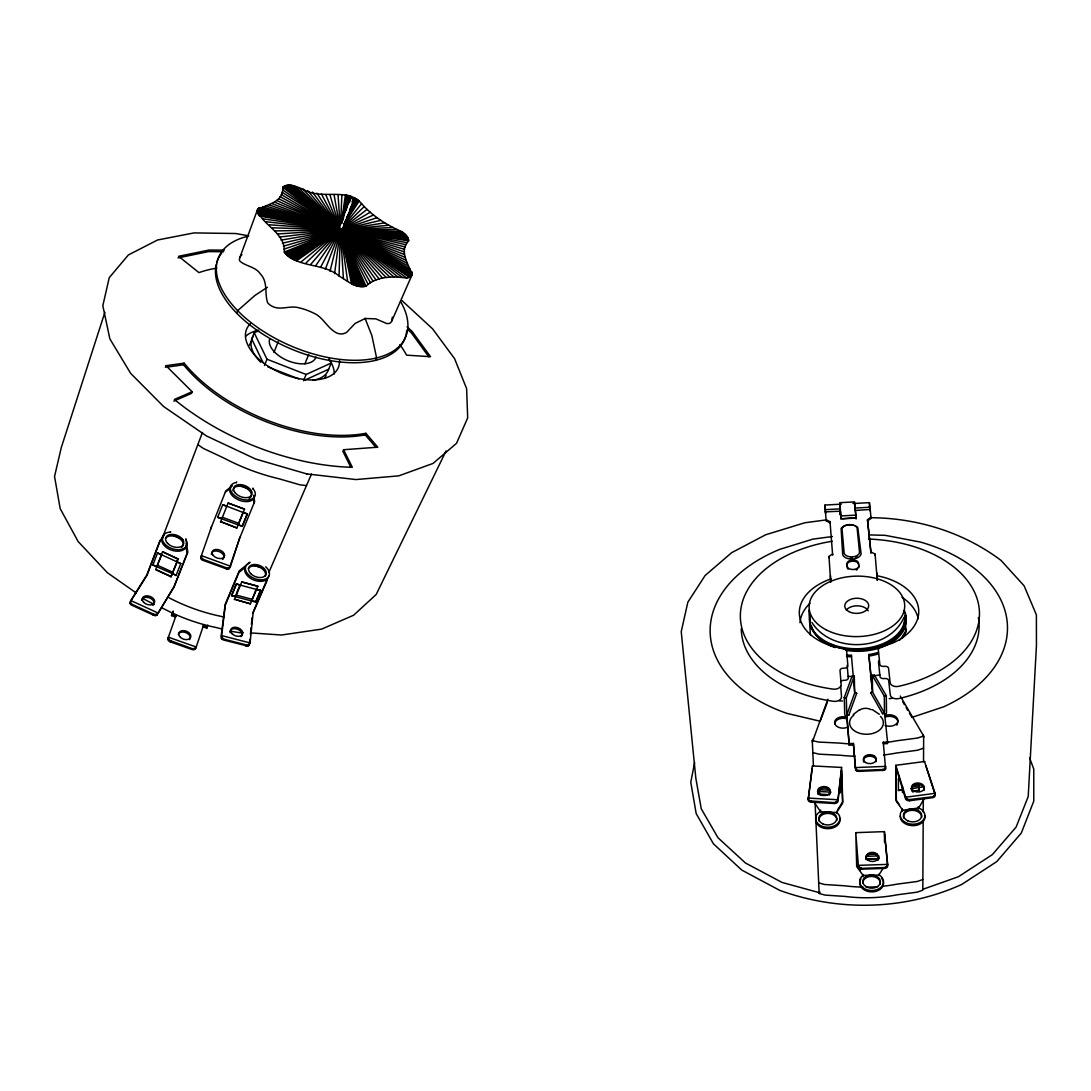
<?xml version="1.0" encoding="UTF-8"?>
<svg xmlns="http://www.w3.org/2000/svg" width="1091" height="1091" viewBox="0 0 1091 1091"><rect width="100%" height="100%" fill="white"/><g stroke="black" fill="none" stroke-linecap="round" stroke-linejoin="round"><path stroke-width="1.5" d="M841.406 504.151L824.932 505.051L825.464 512.061L825.314 509.661L840.165 508.856L840.329 511.188M918.663 807.913L919.222 808.117A12.342 8.81 2.6 0 1 922.959 820.391A12.342 8.81 2.6 0 1 905.885 822.655A12.342 8.81 2.6 0 1 902.23 810.354L918.663 807.954L924.95 797.535M912.39 791.548L918.963 790.689L918.854 787.388M918.963 790.689L918.977 784.374M923.191 820.596L922.809 890.174L917.217 892.152L897.279 894.784A119.56 85.562 0.9 0 1 845.116 896.434L825.014 895.084L819.177 893.488L815.032 801.694M923.231 812.168L923.313 798.707M923.518 761.682L923.654 736.002L900.28 696.072M884.542 834.533L887.665 865.804A3.791 2.618 6.1 0 1 884.174 868.422L861.945 869.159A3.764 2.646 -3.5 0 1 858.467 866.772L855.767 832.733L856.708 866.568L863.076 875.377L879.401 875.064A11.933 8.878 2.1 0 1 880.56 887.638A11.933 8.878 2.1 0 1 863.704 888.197A11.933 8.878 2.1 0 1 862.626 875.623L863.076 875.377M824.932 505.16L825.11 509.388M840.356 511.188L825.478 511.856L826.132 520.816L830.046 522.848L830.006 521.662L826.092 519.63L826.132 520.816M282.119 192.248L412.016 274.918L409.411 277.359A15.056 7.555 24.6 0 1 406.725 278.028C393.005 276.187 376.763 276.023 366.044 286.169C355.748 288.815 347.224 280.714 339.069 275.996L340.351 229.887L303.175 189.261C297.147 187.147 288.692 182.306 282.76 187.338C283.496 202.994 266.559 204.058 257.449 209.799L239.734 257.899A12.887 7.078 -14.4 0 0 239.693 260.913C245.27 266.327 255.553 266.504 260.381 273.964C268.277 281.969 264.39 293.738 267.65 302.698A13.133 10.924 -3.5 0 0 271.482 305.903C279.828 311.017 289.851 305.112 298.907 307.785A59.65 53.214 23.8 0 1 313.144 312.872C323.318 316.908 327.423 328.65 337.024 333.11A13.16 10.787 50.9 0 0 343.12 333.791L346.42 332.605L355.134 323.413L365.253 318.49L375.863 318.872L386.8 323.577L389.201 323.481A12.819 6.928 60.4 0 0 391.819 320.918L412.016 274.918C409.22 264.704 398.338 251.339 408.648 240.838C408.484 236.72 404.87 233.815 401.747 231.647C386.76 225.06 372.454 216.113 361.612 203.676C347.088 186.725 321.163 200.676 303.175 189.261M924.704 762.118L935.11 793.321A3.914 2.946 0.7 0 1 932.164 796.839L908.585 799.662A3.914 2.864 7.9 0 1 906.089 798.298L895.793 765.309L924.841 761.477M841.597 767.437L812.304 765.909L808.267 799.212A3.859 2.905 3.5 0 0 810.149 800.971L833.783 802.581A3.859 2.918 -4.6 0 0 837.929 799.744L841.57 767.45L842.757 801.83L837.643 809.699M855.753 832.651L884.419 831.628L884.515 842.279M340.569 224.937L341.878 195.248M852.944 503.524L869.418 502.637L869.541 507.001L869.445 506.115M871.068 518.416L871.041 517.229L867.522 519.657L871 553.151L867.55 520.843L871.068 518.416L870.195 509.456L855.235 510.452L854.608 503.66M855.944 517.68L840.984 518.77M825.546 513.534L825.41 511.897M820.596 812.29L820.65 810.081M168.328 637.908L168.437 637.199L196.312 647.031A3.805 2.755 16.4 0 1 191.811 648.49L169.773 640.444A3.818 2.728 23.9 0 1 168.355 638.29L168.328 637.908A3.818 2.687 24.9 0 0 170.182 640.731M339.069 275.996C323.291 262.481 297.475 268.25 284.287 252.007C285.624 232.383 261.376 224.923 257.449 209.799L405.961 244.807M836.715 813.463L836.797 811.213M240.484 585.185L236.488 583.767L231.592 595.659L255.635 602.055L260.64 590.231L256.59 589.508M170.578 531.767L170.387 532.422M255.635 602.055L260.64 590.231M257.871 586.262L241.752 581.939L257.871 586.262L250.412 603.841L234.429 599.245M249.948 639.326L249.103 645.19A3.805 2.373 25.2 0 1 247.071 645.94L224.514 640.267A3.832 2.414 17.2 0 1 221.023 636.994L225.196 604.319L239.215 570.893L249.962 562.206L249.498 562.888A12.601 8.073 22.1 0 0 248.271 574.521A12.601 8.073 22.1 0 0 265.304 579.157A12.601 8.073 22.1 0 0 266.449 567.497L265.672 566.829M250.453 634.321L251.107 627.639M251.448 624.297L252.103 617.615M246.539 644.945L245.68 645.708L246.539 644.945A3.818 2.741 18.2 0 0 250.071 642.913L253.126 612.869L267.35 579.907M250.412 603.841L236.038 599.668M251.639 600.991L256.14 589.208M231.592 595.659L236.488 583.767M235.615 596.736L235.806 594.99L251.816 599.245M246.048 644.863L224.882 639.408A3.832 2.7 26.3 0 1 221.623 635.576L225.373 604.905L239.065 572.27L245.516 567.225M827.824 794.889L819.559 794.425L826.214 794.425M334.596 273.609L340.351 229.887L298.566 187.611M341.319 223.219L345.424 194.866M341.551 223.246L346.611 195.044M853.435 744.962L849.18 745.126L846.834 716.282A2.073 1.446 20.4 0 1 844.748 714.428L844.243 697.558L852.248 675.793L854.28 676.106L854.662 691.421A2.073 1.473 20.1 0 0 856.721 693.249L848.825 715.082L846.78 714.755L849.139 743.598L853.394 743.435L855.467 769.087A3.9 2.55 -3.5 0 0 859.585 771.351L883.601 770.287A3.928 2.564 4.8 0 0 885.578 768.896L883.274 742.221L887.556 742.044L887.569 743.585L883.301 743.748L883.274 742.221M694.626 762.568L690.78 782.247L696.181 813.586L713.405 843.779L741.785 870.1L779.601 890.297C838.338 911.776 904.657 910.344 961.757 884.433L996.806 861.576L1021.326 833.006L1033.763 801.176L1033.763 769.019L1029.631 758M870.25 511.134L869.459 502.774M341.769 223.3L347.811 195.289M252.594 613.401L267.486 578.53M329.987 271.373L340.351 229.887L294.011 185.77M342.833 220.096L349.038 195.603M346.024 210.508L350.279 195.971M104.872 312.326L61.273 447.624L54.55 476.453L60.182 508.624L78.143 541.545L107.423 572.761L136.47 593.109M221.882 518.552L217.668 517.352L242.188 526.408L247.371 513.779L243.17 512.579M242.188 526.408L247.371 513.779M211.054 528.044L200.812 557.187A3.996 2.359 17.4 0 0 203.853 560.651L225.455 568.506L226.342 567.729A3.982 2.714 17.1 0 0 230.487 566.215L239.952 537.167M206.813 628.157L207.385 626.766L203.485 625.375L202.899 626.766L206.813 628.157L207.808 625.116M236.856 527.962L220.641 521.621L236.856 527.962L244.548 509.156L228.114 503.046L220.532 521.948M238.111 524.907L243.075 512.511M244.548 509.156L228.114 503.046M203.485 625.375L195.725 648.422A3.791 2.414 24.3 0 1 191.457 649.336L170.251 641.863A3.818 2.427 15.6 0 1 167.878 638.617L176.019 615.61L172.078 614.219L171.519 615.624L175.46 617.015L176.019 615.61M391.819 320.918L392.324 317.208M349.379 202.79L351.507 196.407M221.773 518.866L222.319 517.257L238.643 523.285M226.751 506.483L222.741 504.642L217.668 517.352M222.741 504.642L247.275 514.093M210.536 529.312L211.231 527.58M165.396 367.34L165.968 365.69L184.147 363.139A132.775 72.688 22.7 0 0 365.908 433.304L377.786 447.201L343.583 449.724L342.888 451.306L350.893 467.412M171.519 615.624L173.142 611.069L172.078 614.219M167.046 367.108L183.561 364.789L184.147 363.139M847.352 713.2L854.703 692.935L853.694 681.48M848.825 715.082A2.1 1.473 20.3 0 1 846.739 713.228L846.289 697.872L854.28 676.106M165.968 365.69L192.152 391.737L191.539 393.374L173.783 401.12M239.652 538.204L229.301 568.493A3.969 2.373 25 0 1 226.914 568.916L225.455 568.506L226.342 567.729M349.065 200.676L350.361 197.266L354.22 198.917L342.533 230.296L274.591 202.149M236.706 313.185L237.661 310.649L254.912 295.47L267.39 287.26M210.931 528.208L211.586 526.489M338.524 228.605L350.361 197.266M352.925 202.326L354.22 198.917M827.878 699.181L812.345 742.057M827.333 702.277L820.187 721.233L787.143 713.432A148.69 95.258 -0.9 0 1 779.765 549.346L812.89 539.131L832.433 536.527M162.45 537.849L202.176 433.182A2.209 0.682 -54.8 0 1 202.517 432.486M176.742 562.124L178.078 558.865L162.586 551.719L155.631 569.707L171.028 576.784L172.351 573.566L176.196 575.339L152.904 565.015L157.568 552.905L161.263 554.992M156.749 566.788L161.632 554.978M325.295 269.3L340.351 229.887L380.827 220.327M258.758 330.846L254.203 332.741L251.762 339.069L263.067 362.607M162.314 539.009L159.872 540.822L146.89 574.889L130.797 600.527A3.914 2.768 21.9 0 0 132.802 604.659L153.176 613.974L152.835 614.847L154.267 615.365A3.887 2.455 23.7 0 0 156.845 615.174L173.946 587.285L187.816 552.196L185.893 538.845L185.92 539.677A12.833 8.169 19.8 0 1 179.742 549.632A12.833 8.169 19.8 0 1 163.35 542.05A12.833 8.169 19.8 0 1 169.61 532.135L170.537 531.712M171.028 576.784L178.078 558.865M172.16 573.866L177.083 562.11M176.006 575.639L180.792 563.611L176.933 561.824M264.486 365.553L266.981 359.212L254.203 332.741M273.923 352.488L278.232 341.606M211.504 526.871L225.823 490.855L232.397 485.781M170.728 642.04L171.069 641.181L170.251 641.863M236.352 482.754L236.679 482.004L235.97 482.522A13.119 8.005 21.6 0 0 232.301 493.255A13.119 8.005 21.6 0 0 249.689 499.76A13.119 8.005 21.6 0 0 253.276 489L252.976 488.127L252.648 488.85M304.894 363.821L308.767 354.384M303.53 380.759L306.121 374.486L331.255 363.017L329.782 360.125M239.993 537.331L254.653 501.601L253.657 495.219M351.998 202.08L353.934 197.444M312.667 380.35A41.322 22.706 22.7 0 0 328.65 369.208L331.255 363.017M236.406 593.545L240.061 584.899M234.401 599.6L241.752 581.939M268.863 572.434L311.29 474.476A2.182 0.791 -83.8 0 0 311.453 474.012M375.536 360.371L376.6 357.943L371.895 335.66L365.035 318.272M239.734 257.899L240.579 256.29M376 447.487L365.199 434.859L365.908 433.304M349.488 210.168L355.107 198.044M819.177 893.488L819.668 892.043M446.069 450.91L376.218 594.431L353.648 615.215L321.64 629.125L281.492 635.017L251.053 632.93M812.25 768.541L808.186 799.567A3.846 2.577 -4.9 0 0 811.145 802.185L833.81 803.481A3.873 2.618 4.4 0 0 837.97 801.244L841.475 770.055L842.593 803.303L836.62 812.481L819.955 811.745A12.192 8.796 -0.2 0 0 818.482 824.155A12.192 8.796 -0.2 0 0 835.692 825.151A12.192 8.796 -0.2 0 0 837.07 812.74L836.62 812.481M882.619 769.496L882.128 770.478L882.619 769.496A3.914 2.891 -3.1 0 0 885.742 766.373L855.426 767.559L853.394 743.435M346.406 217.995L356.239 198.671M903.948 617.479C888.892 651.845 831.356 653.686 811.922 622.456M146.903 575.448L160.622 539.636L163.064 537.836M819.846 892.097L819.355 892.683L782.042 882.442L745.48 863.022L718.001 837.752L701.254 808.786L695.826 778.169L681.234 631.675L687.835 602.191L705.168 575.462L731.652 552.673L765.705 534.754L804.885 522.753L826.037 519.943M909.608 800.712L910.112 799.744L909.608 800.712A3.9 2.646 -2.9 0 1 905.489 798.735L896.161 767.928L896.352 801.312L902.639 810.067M811.145 802.185L811.595 801.326L811.636 802.226M925.945 766.032L935.096 794.834L933.951 796.13M320.522 267.418L340.351 229.887L384.755 222.85M813.436 766.182L812.277 740.544L813 739.166M861.945 869.159L862.422 868.3L884.16 867.577A3.778 2.959 -1.1 0 0 887.651 864.386L884.446 831.71M146.78 575.68L130.238 601.987A3.914 2.387 16.1 0 0 132.475 605.546L152.835 614.847L153.654 614.151A3.9 2.728 14.2 0 0 158.168 613.047L174.124 586.358L187.093 553.382L185.797 545.473M345.206 221.159L357.33 199.353M343.788 224.214L358.353 200.062M180.792 563.611L157.568 552.905M902.284 638.235L906.007 632.125L904.985 623.847M152.904 565.015L156.94 566.488M162.586 551.719L177.901 559.165M343.965 224.351L359.307 200.799M878.91 874.859L883.219 868.259M315.708 265.713L340.351 229.887L388.832 225.251M887.283 865.886L886.015 867.059M343.542 225.96L361.612 203.676M310.853 264.213L340.351 229.887L397.356 229.656M241.193 255.485L241.929 254.694M853.285 714.496L858.903 710.2M342.738 227.555L364.203 206.554M837.261 801.203L835.747 802.24M306.012 262.917L340.351 229.887L401.747 231.647M301.184 261.826L340.351 229.887L402.784 232.356M225.373 492.136L230.651 488.072M343.024 227.842L367.053 209.417M296.411 260.967L340.351 229.887L403.765 233.106M829.01 557.651L828.969 556.465L832.61 553.914L832.651 555.114L830.006 521.662M295.088 260.449L340.351 229.887L404.666 233.869M911.735 717.442L943.674 706.804A148.69 95.258 -0.9 0 0 1006.884 619.415A148.69 95.258 -0.9 0 0 920.34 542.05L885.224 535.34L868.627 534.904M293.779 259.876L340.351 229.887L405.497 234.66M292.524 259.235L340.351 229.887L406.247 235.465M341.769 229.042L370.163 212.24M291.297 258.553L340.351 229.887L406.888 236.27M290.711 258.267L340.351 229.887L407.448 237.061M290.138 257.831L340.351 229.887L407.898 237.865M195.384 648.177L193.734 648.709M289.033 257.067L340.351 229.887L408.252 238.643M288.01 256.262L340.351 229.887L408.498 239.406M287.069 255.43L340.351 229.887L408.62 240.143M305.003 380.077L328.65 369.208M286.224 254.585L340.351 229.887L408.648 240.838M341.865 229.205L373.504 215.009M285.474 253.726L340.351 229.887L407.148 242.734M192.152 391.737L174.383 399.456A179.047 98.149 22.7 0 0 352.338 467.289L343.583 449.724M284.819 252.867L340.351 229.887L405.088 247.03M284.287 252.007L340.351 229.887L404.543 249.403M922.618 889.383L958.457 876.7L992.292 854.676L1016.103 827.101L1028.213 796.525L1036.45 645.436L1036.395 614.86L1024.135 585.853L1001.033 560.419C963.721 532.299 916.958 517.884 870.413 517.707M922.863 879.496L917.245 881.487L897.211 884.119A120.146 85.466 0.8 0 1 882.619 886.274M284.001 249.143L340.351 229.887L404.325 251.898M923.586 748.208L917.613 750.226L896.297 753.049A127.388 83.898 -0.4 0 1 883.587 754.999M923.654 736.002L917.64 738.021L896.216 740.857A128.056 83.707 -0.5 0 1 886.656 742.412M341.947 229.355L377.063 217.709M283.374 246.198L340.351 229.887L404.897 257.271M884.528 713.159L884.542 714.687A2.059 1.418 -28 0 0 886.492 712.668L886.301 695.744L874.246 674.824L872.295 675.315L872.555 690.644A2.059 1.446 -28.1 0 1 870.645 692.649L882.564 713.664L884.528 713.159L887.556 742.044M870.645 692.649L872.582 692.158L883.724 711.768M872.295 675.315L884.324 696.235L886.301 695.744M282.378 243.198L338.756 230.296M178.038 257.899L208.613 251.598L223.655 251.707M281.055 240.143L340.351 229.887L405.688 260.108M870.386 676.215L879.851 674.961M889.192 698.69L892.506 698.254M911.844 786.802L918.404 785.943L918.963 787.757M898.425 790.47L902.543 789.925L898.425 790.47L898.357 778.66M910.753 788.834L922.959 786.843M915.567 790.757L918.84 790.32M905.489 797.235L935.11 793.321M910.112 800.658L932.15 797.739A3.928 2.564 5.8 0 0 935.096 794.834M279.391 237.061L340.351 229.887L406.82 263.013M878.473 653.864A49.681 31.803 -0.9 0 1 870.4 655.827L868.9 656.005L868.872 654.491L870.373 654.327A49.709 31.789 -0.9 0 0 878.446 652.35M277.4 233.979L340.351 229.887L408.266 265.986M855.044 508.051L869.95 507.247L869.936 508.297M855.876 515.129L854.567 501.887L839.729 502.692L840.902 515.934L855.876 515.129L856.04 518.989M842.647 518.811L854.28 518.184M341.838 229.778L393.046 227.528M882.114 769.564L859.558 770.437A3.914 2.864 5.3 0 1 855.426 767.559M867.25 854.417L876.959 854.089M865.777 856.34L878.76 855.889L878.8 858.658L865.845 859.094M867.427 858.658L878.8 858.658M887.651 864.386L858.426 865.368L858.808 866.486A3.778 2.905 7 0 0 860.963 868.068L862.435 869.145M275.096 230.897L340.351 229.887L410.039 269M224.214 250.139L209.172 250.03L178.583 256.303L198.957 272.627A132.775 72.688 22.7 0 1 216.809 268.141M853.271 676.57L851.403 655.282L849.889 655.255A49.709 31.789 -0.9 0 1 846.521 654.886M272.477 227.814L340.351 229.887L412.125 272.054M848.102 676.365L852.889 676.57M839.088 700.845L842.457 700.995M829.583 790.225L819.655 789.679L819.423 791.507L831.015 792.148M808.104 798.08L837.929 799.744M269.586 224.787L340.351 229.887L412.262 272.818M266.422 221.8L340.351 229.887L412.289 273.555M306.489 485.563L300.066 484.854L278.71 478.704A133.211 75.688 22.4 0 1 224.01 458.097L203.39 448.442L197.839 444.623M306.762 473.903L355.884 479.563L398.774 475.853L433.018 463.443L456.529 443.314L467.671 417.921L466.634 388.669L454.579 358.653L432.568 328.827L402.034 300.68M262.999 218.868L340.351 229.887L412.207 274.264M854.703 692.935L856.721 693.249M844.243 697.558L846.289 697.872M259.344 216.032L340.351 229.887L411.702 275.518M258.703 215.186L340.351 229.887L411.293 276.078M248.775 235.847L235.751 233.515L193.98 232.915L157.513 240.006L128.383 254.953L109.25 277.646L102.827 305.698L109.864 338.878L130.647 373.34L163.623 406.534L206.499 435.964L255.649 459.052L306.898 473.944M258.185 214.354L340.351 229.887L410.762 276.569M257.762 213.536L340.351 229.887L410.53 276.869M257.462 212.731L340.351 229.887L410.134 277.005M257.285 211.94L340.351 229.887L409.411 277.359M257.217 211.19L340.351 229.887L406.725 278.028M257.271 210.468L340.351 229.887L402.334 277.469M812.277 740.544L818.536 742.044L840.138 743.121A128.056 83.707 -0.5 0 0 849.862 743.898M812.822 752.64L819.055 754.167L840.534 755.258A127.388 83.898 -0.4 0 0 855.071 756.254M257.749 209.172L340.351 229.887L393.933 277.032M258.144 208.586L340.351 229.887L389.951 277.155M222.428 629.139L216.209 627.53A125.083 79.275 20.9 0 1 164.632 609.187L161.659 607.823M230.201 631.157L242.543 633.189L242.175 631.716M221.623 635.576L250.071 642.913M224.037 617.138L220.914 616.333A125.697 79.043 21 0 1 169.105 597.813M231.619 595.318L234.306 596.027M251.68 600.636L255.676 601.7M258.662 208.067L340.351 229.887L386.146 277.509M236.447 584.108L260.599 590.572M254.176 565.547L260.572 567.279M818.7 882.892L824.564 884.487L844.775 885.81A120.146 85.466 0.8 0 0 862.913 887.106M259.29 207.617L340.351 229.887L382.532 278.096M262.89 206.922L340.351 229.887L379.136 278.901M895.793 765.309L895.916 799.853L899.516 804.858M266.245 206.035L340.351 229.887L375.972 279.923M857.608 771.16L856.094 770.328M269.313 204.931L340.351 229.887L373.067 281.164M230.487 566.215L201.426 555.646A3.996 2.714 24.8 0 0 204.222 559.738L225.837 567.593M238.22 524.58L242.297 526.08M241.343 486.095L248.134 488.645M272.109 203.635L404.447 254.53M266.981 359.212L306.121 374.486M267.609 366.767L298.839 378.932M350.266 197.526L354.111 199.176M872.336 709.627L879.36 714.278M130.797 600.527L158.168 613.047M154.213 604.414L142.689 598.509M157.69 565.302L173.074 572.38M157.363 570.129L171.205 576.484M276.759 200.485L340.351 229.887L370.435 282.637M172.705 535.067L183.479 540.045M278.6 198.657L340.351 229.887L368.09 284.301M870.986 551.951L875.091 554.092L877.287 580.507M280.114 196.666L340.351 229.887L366.044 286.169M281.287 194.525L340.351 229.887L365.09 286.401M222.673 639.517L221.405 638.33M282.61 189.848L340.351 229.887L364.08 286.565M282.76 187.338L340.351 229.887L362.989 286.647M283.237 186.847L340.351 229.887L361.83 286.66M283.824 186.411L340.351 229.887L360.63 286.578M284.519 186.029L340.351 229.887L359.375 286.428M202.053 559.738L200.935 558.469M285.296 185.715L340.351 229.887L358.093 286.197M286.169 185.484L398.065 277.141M287.11 185.306L340.351 229.887L356.798 285.897M288.133 185.211L340.351 229.887L355.475 285.528M289.21 185.184L340.351 229.887L354.166 285.078M290.356 185.225L340.351 229.887L352.857 284.574M291.542 185.334L340.351 229.887L351.575 284.001M407.093 326.741L412.003 331.296L430.509 356.689L406.602 355.161A132.775 72.688 22.7 0 0 399.879 344.592M407.652 329.373L411.334 332.796L428.845 356.839M292.756 185.525L340.351 229.887L347.593 281.205M130.865 604.523L130.047 603.228M307.785 190.734L339.274 228.578M312.381 192.03L339.356 228.537M857.499 866.336L860.226 870.113M813.777 801.68L820.459 811.513M316.922 193.107L339.451 228.469M902.775 701.827L904.425 704.663M906.089 707.5L907.739 710.323M909.389 713.159L911.053 715.982M321.409 193.993L339.56 228.387M325.786 194.675L339.724 228.36M902.448 792.489L902.53 786.556M330.055 195.139L339.887 228.305M870.154 509.647L870.004 508.365M918.554 808.949L918.227 806.699M902.53 811.063L902.202 808.622M334.173 195.384L339.765 226.601M253.494 498.096L254.244 502.883M904.985 622.347L906.007 630.612L901.534 637.949A49.709 31.789 -0.9 0 1 899.502 640.253M841.025 518.511L840.356 511.065M877.178 573.13L877.369 579.935M855.262 510.261L856.012 517.802M868.872 654.491L872.582 692.158M869.063 657.641L872.132 688.762M839.77 504.465L840.165 508.856M840.479 515.225L839.988 511.529L840.07 514.461M847.162 665.251L848.239 677.961A3.273 2.168 -0.8 0 1 845.143 680.279L843.507 680.348A3.287 2.182 -0.8 0 0 840.588 681.82M863.104 876.687L862.981 874.505M840.656 685.775L841.516 696.658A6.655 4.459 -1 0 1 834.083 701.39A118.946 76.138 -0.8 0 1 741.239 628.757M828.969 556.465L830.66 581.285M830.456 575.475L830.728 582.253M878.882 875.514L878.8 874.232M338.115 195.425L340.037 224.964M808.881 610.333L810.422 635.085M340.351 229.887L343.406 278.532M819.286 788.166L819.559 794.425M840.902 515.934L840.984 518.893M846.78 714.755L846.834 716.282M849.139 743.598L849.18 745.126M851.403 655.282L851.444 656.796L849.93 656.768A49.681 31.803 -0.9 0 1 846.561 656.387M867.522 519.657L867.55 520.843M875.091 554.092L875.105 555.292M884.324 696.235L884.501 711.632A2.087 1.446 -28 0 1 882.564 713.664M799.962 622.688A59.419 37.994 -0.8 0 1 810.027 603.296M902.012 597.322A59.419 37.994 -0.8 0 1 918.227 618.733M868.463 539.036A119.56 75.934 -0.9 0 1 978.477 603.991A119.56 75.934 -0.9 0 1 898.479 686.375A6.287 4.159 0.6 0 1 890.106 682.311L888.565 668.347A3.314 2.182 0.2 0 0 885.019 666.315L883.369 666.396A3.314 2.168 0.1 0 1 879.837 664.378L878.35 650.1A5.305 3.45 0 0 1 881.269 646.786L892.411 643.172A59.732 37.899 -0.9 0 0 918.131 606.064A59.732 37.899 -0.9 0 0 877 575.748M832.269 541.245A119.56 75.934 -0.9 0 0 740.353 616.456A119.56 75.934 -0.9 0 0 833.66 689.198A6.696 4.459 -1.1 0 0 841.134 684.466L840.029 670.515A3.3 2.168 -0.9 0 1 843.138 668.197L844.789 668.115A3.287 2.168 -0.9 0 0 847.898 665.81L846.684 651.545A5.278 3.437 -1.1 0 0 843.166 648.531L831.506 645.981A59.732 37.899 -0.9 0 1 799.308 612.856A59.732 37.899 -0.9 0 1 830.947 578.898M978.395 617.533A118.946 76.138 -0.8 0 1 898.548 698.622A6.246 4.159 0.8 0 1 890.229 694.544L888.688 680.539A3.3 2.182 0.3 0 0 885.169 678.507L883.519 678.588A3.287 2.168 0.2 0 1 880.014 676.556L878.514 662.251A5.278 3.45 0.1 0 1 878.787 660.914M922.672 734.679A2.141 0.723 70.2 0 1 923.272 735.798M923.45 736.33A2.141 0.723 70.2 0 1 923.641 737.53M885.483 715.437A8.455 5.728 0.8 0 1 896.134 717.005A8.455 5.728 0.8 0 1 895.806 724.369A8.455 5.728 0.8 0 1 885.046 725.351M847.612 727.22A8.401 5.728 -0.5 0 1 834.629 722.815A8.401 5.728 -0.5 0 1 846.807 717.319M877.682 886.697A120.146 85.466 0.8 0 1 866.199 887.119M834.683 724.301A8.401 5.728 -0.5 0 1 846.861 718.846M897.62 723.715A8.455 5.728 0.8 0 1 896.72 725.079M885.497 716.964A8.455 5.728 0.8 0 1 897.961 722.242M873.986 755.899A127.388 83.898 -0.4 0 1 866.227 756.268M810.613 801.121A3.859 2.878 4.6 0 1 808.145 798.83M819 821.018A8.987 6.491 -0.2 0 1 827.428 813.395A8.987 6.491 -0.2 0 1 836.811 820.377M839.838 818.264A12.178 8.796 -0.2 0 1 826.842 828.655A12.178 8.796 -0.2 0 1 816.409 816.9M817.65 792.189A6.382 4.541 -0.6 0 1 826.173 788.275A6.382 4.541 -0.6 0 1 829.242 795.107M818.223 794.493A6.382 4.541 -0.6 0 1 817.718 793.362M909.103 799.73A3.914 2.823 8.5 0 1 905.816 797.957M903.675 817.964A9.096 6.505 2.7 0 1 911.831 810.313A9.096 6.505 2.7 0 1 921.663 817.323M924.623 815.195A12.342 8.81 2.7 0 1 913.59 825.642A12.342 8.81 2.7 0 1 900.266 816.082M911.435 788.643A6.464 4.541 2.5 0 1 919.031 784.552A6.464 4.541 2.5 0 1 924.063 790.511M913.099 791.957A6.464 4.541 2.5 0 1 911.571 789.829M861.44 868.191A3.778 2.864 7.9 0 1 858.617 866.104M862.817 883.233A8.796 6.546 2.1 0 1 872.173 876.455A8.796 6.546 2.1 0 1 880.232 884.378M881.487 878.187A11.933 8.878 2.1 0 1 879.864 889.547A11.933 8.878 2.1 0 1 864.536 890.038A11.933 8.878 2.1 0 1 860.935 878.869M866.431 859.694A6.246 4.582 1.8 0 1 872.759 853.748A6.246 4.582 1.8 0 1 877.955 860.417M904.234 610.292A47.677 30.398 -0.9 0 1 892.479 640.431A47.677 30.398 -0.9 0 1 845.539 648.763M835.106 646.09A47.677 30.398 -0.9 0 1 830.537 644.263M904.234 611.792A47.649 30.412 -0.9 0 1 892.493 641.944A47.649 30.412 -0.9 0 1 845.593 650.277M835.16 647.59A47.649 30.412 -0.9 0 1 811.418 625.702M880.478 716.378A16.897 11.483 0.2 0 1 877.055 731.747A16.897 11.483 0.2 0 1 854.226 730.684A16.897 11.483 0.2 0 1 853.844 715.137M885.701 768.582A3.928 2.591 5.8 0 1 883.137 770.41M863.731 762.091A6.478 4.5 0.6 0 1 869.459 756.186A6.478 4.5 0.6 0 1 876.223 761.586M859.353 710.214A8.401 5.687 0.1 0 1 871.177 709.709M904.63 616.783A47.54 30.316 -0.9 0 1 856.34 649.963A47.54 30.316 -0.9 0 1 810.027 616.551M904.616 615.583A47.568 30.316 -0.9 0 1 856.312 648.75A47.568 30.316 -0.9 0 1 809.972 615.365M853.217 525.235A9.287 5.578 -1.7 0 0 841.106 528.48L842.702 554.937L843.534 556.178A9.424 5.755 -1.5 0 0 852.357 559.028A9.424 5.755 -1.5 0 0 860.554 555.305L861.14 553.996L857.785 527.594A9.287 5.578 -1.7 0 0 855.03 525.794M858.808 565.629A5.823 3.587 -1.4 0 1 853.339 569.502A5.823 3.587 -1.4 0 1 847.189 566.215L846.984 563.842A5.81 3.573 -1.4 0 1 852.439 559.997A5.81 3.573 -1.4 0 1 858.576 563.242L858.835 566.829A5.81 3.587 -1.4 0 1 858.726 567.77M858.603 564.456A5.81 3.573 -1.4 0 0 852.466 561.183A5.81 3.573 -1.4 0 0 847.011 565.043L847.23 567.415A5.81 3.587 -1.4 0 0 848.157 569.161M857.376 569.447A5.81 3.587 -1.4 0 1 856.23 570.075M857.09 556.765A7.882 4.814 -1.5 0 1 855.644 557.419M852.262 558.074A7.882 4.814 -1.5 0 1 850.489 558.047M846.302 610.06A11.906 7.569 -1 0 1 857.771 605.805A11.906 7.569 -1 0 1 868.218 610.824M339.465 360.221A49.722 27.193 22.7 0 1 282.596 373.708A49.722 27.193 22.7 0 1 250.466 323.713M245.639 336.328A49.463 27.33 22.6 0 1 258.444 330.232M328.964 358.953A49.463 27.33 22.6 0 1 334.282 374.036M365.199 434.859A132.693 72.742 22.7 0 1 183.561 364.789M260.79 362.28A41.322 22.706 22.7 0 1 253.112 336.41M249.334 345.37A41.213 22.775 22.6 0 1 251.612 341.483M326.045 375.372A41.213 22.775 22.6 0 1 324.859 378.1M315.967 357.002A24.861 13.583 22.7 0 1 288.488 360.971A24.861 13.583 22.7 0 1 269.722 338.837M242.788 632.303A2.032 0.696 -85.5 0 1 242.434 632.262M249.28 644.945A3.805 2.4 26.3 0 1 246.607 645.913M248.366 568.575A9.287 5.96 22.1 0 1 259.644 567.238A9.287 5.96 22.1 0 1 265.181 576.362M268.781 575.721A12.587 8.073 22.1 0 1 254.367 580.248A12.587 8.073 22.1 0 1 245.366 567.184M230.092 632.794A6.328 4.228 21.6 0 1 237.32 629.166A6.328 4.228 21.6 0 1 241.097 636.708M157.145 614.983A3.887 2.496 24.5 0 1 153.776 615.242M165.559 538.409A9.464 6.028 19.8 0 1 178.406 537.768A9.464 6.028 19.8 0 1 181.515 547.518M186.275 543.482A12.833 8.169 19.8 0 1 171.219 550.055A12.833 8.169 19.8 0 1 164.059 535.381M141.666 600.2A6.451 4.282 18.9 0 1 150.163 598.141A6.451 4.282 18.9 0 1 152.945 605.355M229.533 568.288A3.969 2.414 26 0 1 226.423 568.834M232.942 490.882A9.669 5.905 21.6 0 1 245.216 487.609A9.669 5.905 21.6 0 1 249.103 498.437M254.448 497.278A13.106 8.005 21.6 0 1 238.029 499.678A13.106 8.005 21.6 0 1 230.992 486.313M223.341 558.728A6.587 4.214 21 0 1 222.4 559.478M211.368 554.378A6.587 4.214 21 0 1 218.227 551.282A6.587 4.214 21 0 1 223.887 557.774M178.269 634.417A6.301 4.255 20 0 1 186.343 632.821A6.301 4.255 20 0 1 189.602 639.585M406.752 330.396A101.545 53.282 23.1 0 1 302.78 353.429A101.545 53.282 23.1 0 1 216.223 264.404M216.618 262.876A101.545 53.282 23.1 0 1 221.691 253.139M400.547 301.498A101.654 53.227 23.1 0 1 358.598 360.235A101.654 53.227 23.1 0 1 234.06 306.789A101.654 53.227 23.1 0 1 248.312 236.161M839.784 780.542L840.125 792.666L839.784 780.542M859.572 552.714L857.09 527.826A7.76 4.664 -1.7 0 0 849.207 524.607A7.76 4.664 -1.7 0 0 841.993 528.63L844.189 553.505A7.882 4.814 -1.5 0 0 852.235 556.874A7.882 4.814 -1.5 0 0 859.572 552.714M822.696 823.8A8.987 6.491 -0.2 0 0 836.756 818.946A8.987 6.491 -0.2 0 0 823.937 812.59A8.987 6.491 -0.2 0 0 822.696 823.8M820.309 794.793A6.382 4.528 -0.6 0 0 830.306 791.398A6.382 4.528 -0.6 0 0 821.209 786.966A6.382 4.528 -0.6 0 0 820.309 794.793M907.671 820.746A9.11 6.505 2.6 0 0 921.663 815.877A9.11 6.505 2.6 0 0 908.38 809.508A9.11 6.505 2.6 0 0 907.671 820.746M914.422 791.261A6.478 4.541 2.4 0 0 924.363 787.838A6.478 4.541 2.4 0 0 914.913 783.406A6.478 4.541 2.4 0 0 914.422 791.261M865.79 886.465A8.796 6.546 2.1 0 0 880.205 883.028A8.796 6.546 2.1 0 0 868.709 875.377A8.796 6.546 2.1 0 0 865.79 886.465M868.218 860.308A6.246 4.582 1.8 0 0 878.446 857.881A6.246 4.582 1.8 0 0 870.291 852.535A6.246 4.582 1.8 0 0 868.218 860.308M825.846 629.671A47.813 30.234 -1 0 0 903.921 611.383A47.813 30.234 -1 0 0 840.997 578.025A47.813 30.234 -1 0 0 825.846 629.671M848.853 611.574A11.946 7.555 -1 0 0 868.463 607.169A11.946 7.555 -1 0 0 852.93 598.686A11.946 7.555 -1 0 0 848.853 611.574M865.586 762.514A6.478 4.5 0.6 0 0 876.209 760.059A6.478 4.5 0.6 0 0 867.754 754.877A6.478 4.5 0.6 0 0 865.586 762.514M250.712 573.634A9.287 5.96 22.1 0 0 265.822 574.889A9.287 5.96 22.1 0 0 255.635 564.524A9.287 5.96 22.1 0 0 250.712 573.634M232.069 633.721A6.328 4.228 21.6 0 0 242.434 634.417A6.328 4.228 21.6 0 0 235.533 627.243A6.328 4.228 21.6 0 0 232.069 633.721M167.619 543.4A9.464 6.028 19.8 0 0 183.22 544.804A9.464 6.028 19.8 0 0 173.155 534.413A9.464 6.028 19.8 0 0 167.619 543.4M143.576 602.246A6.464 4.282 18.9 0 0 154.295 603.037A6.464 4.282 18.9 0 0 147.49 595.836A6.464 4.282 18.9 0 0 143.576 602.246M235.111 492.737A9.669 5.905 21.6 0 0 251.107 495.832A9.669 5.905 21.6 0 0 242.243 484.84A9.669 5.905 21.6 0 0 235.111 492.737M212.99 555.237A6.601 4.214 21 0 0 223.955 557.215A6.601 4.214 21 0 0 217.995 549.564A6.601 4.214 21 0 0 212.99 555.237M179.62 636.489A6.301 4.255 20 0 0 190.175 638.18A6.301 4.255 20 0 0 184.556 630.693A6.301 4.255 20 0 0 179.62 636.489"/></g></svg>
